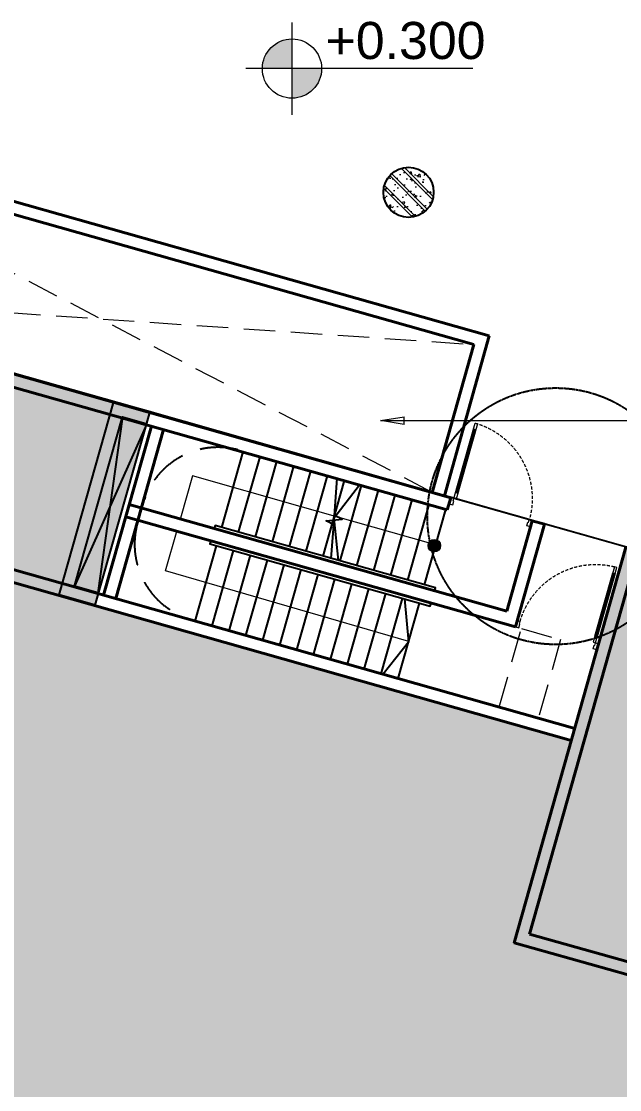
# Model space of a CAD drawing. Header units: millimetres. Extents: x -11451263 to 11578383104, y -507 to 1450429.
# Drawn here: x 11446361 to 11455893, y 1148244 to 1165267 of the extents above; entities that cross this region are included whole.
import ezdxf

# ---------------------------------------------------------------- set-up
doc = ezdxf.new("R2010")
doc.units = ezdxf.units.MM
doc.header["$MEASUREMENT"] = 0
for name, pattern in [('CENTER2', [1.125, 0.75, -0.125, 0.125, -0.125]), ('DASHED', [4.5, 3, -1.5]), ('HIDDEN', [0.375, 0.25, -0.125]), ('Xref_ST_MBDV Cot vach 30.7.2022$0$HIDDEN', [0.375, 0.25, -0.125])]:
    doc.linetypes.add(name, pattern=pattern)
doc.layers.get('0').update_dxf_attribs({"linetype": 'CONTINUOUS', "lineweight": 13})
doc.layers.get('Defpoints').update_dxf_attribs({"color": 5, "linetype": 'CONTINUOUS', "lineweight": 13})
for name, color, linetype in [('A-FLOR-STRS-ARROW', 8, 'CONTINUOUS'), ('A-ROOF-PARAPET', 135, 'CONTINUOUS'), ('A-WALL-PATT', 251, 'CONTINUOUS'), ('KT-Net cot vach', 6, 'CONTINUOUS'), ('NDT Thoat nuoc rua', 3, 'CENTER2'), ('SPE-MEP-Electric', 2, 'CONTINUOUS')]:
    doc.layers.add(name, color=color, linetype=linetype)
for name, color, linetype, lineweight in [('CUA', 37, 'CONTINUOUS', 13), ('DO DIEN TICH THONG THUY', 141, 'CONTINUOUS', 13), ('KT-Chu viet', 255, 'CONTINUOUS', 20), ('KT-Ghi chu', 26, 'CONTINUOUS', 15), ('KT-Net cat', 1, 'CONTINUOUS', 40), ('KT-Net manh', 251, 'CONTINUOUS', 13), ('KT-Net thay', 7, 'CONTINUOUS', 25), ('KT-Net to mau', 159, 'CONTINUOUS', 18), ('KT-Vat lieu', 250, 'CONTINUOUS', 9), ('SPE-MEP-HVAC', 140, 'CONTINUOUS', 0)]:
    doc.layers.add(name, color=color, linetype=linetype, lineweight=lineweight)
doc.styles.add('font unicode ccu', font='arial.ttf')
doc.dimstyles.new('SPE-DIM150', dxfattribs={"dimscale": 150, "dimtxt": 2.5, "dimasz": 2.5, "dimexe": 1.25, "dimexo": 0.625, "dimtad": 1, "dimdec": 0, "dimtxsty": 'Standard', "dimcen": 2.5, "dimadec": 0, "dimazin": 0, "dimtfac": 1, "dimtdec": 0, "dimtmove": 0, "dimatfit": 3, "dimldrblk": 'CLOSEDBLANK', "dimfxl": 0, "dimarcsym": 0})

# ---------------------------------------------------------------- blocks, each defined once
blk = doc.blocks.new('A$C329d352b')
at = {"layer": 'SPE-MEP-Electric'}
for points in [[(-44217, 140676), (-44794, 140840), (-43920, 143923), (-43343, 143759)], [(-44163, 140869), (-44547, 140978), (-43783, 143676), (-43397, 143567)], [(-44217, 140676), (-43343, 143759)], [(-43782, 143677), (-44176, 140872)], [(-43398, 143567), (-44547, 140978)]]:
    blk.add_lwpolyline(points, dxfattribs=at)
for points in [[(-32360, 140409), (-32020, 141606), (-30480, 141169), (-30820, 139972)], [(-32086, 140561), (-31867, 141332), (-30754, 141017), (-30972, 140246)]]:
    blk.add_lwpolyline(points, close=True, dxfattribs=at)
blk = doc.blocks.new('CAODOSAN')
at = {"layer": 'KT-Ghi chu'}
h = blk.add_hatch(color=256, dxfattribs=at)
edge = h.paths.add_edge_path()
edge.add_ellipse((285.7, 0), major_axis=(129.9, 129.9), ratio=1, start_angle=45, end_angle=135)
edge.add_line((102, 0), (285.7, 0))
edge.add_line((285.7, 0), (285.7, 183.7))
h = blk.add_hatch(color=256, dxfattribs=at)
edge = h.paths.add_edge_path()
edge.add_ellipse((285.7, 0), major_axis=(129.9, 129.9), ratio=1, start_angle=225, end_angle=315)
edge.add_line((469.3, 0), (285.7, 0))
edge.add_line((285.7, 0), (285.7, -183.7))
for p, q in [((285.7, 285.7), (285.7, -285.7)), ((1407, 0), (0, 0))]:
    blk.add_line(p, q, dxfattribs=at)
blk.add_circle((285.7, 0), 183.7, dxfattribs=at)
at = {"style": 'font unicode ccu'}
for tag, p in [('FL', (493.5, 59.4)), ('SL', (489.8, -291.6))]:
    blk.add_attdef(tag, p, '', height=230, dxfattribs=at)
blk = doc.blocks.new('gfdgdfg')
at = {"layer": 'KT-Vat lieu'}
h = blk.add_hatch(dxfattribs=at)
h.set_pattern_fill('1BETONG2-BOP', color=256, scale=50, pattern_type=2)
h.set_pattern_definition([(50, (43842.5, -81013.35), (358.6301, -31.37607), [37.5, -412.5]), (355, (43842.5, -81013.35), (-69.3757, 376.0961), [30, -330]), (100.4514, (43872.4, -81015.97), (289.2547, 344.7198), [31.8701, -350.57106]), (46.1842, (43842.5, -80913.35), (533.6205, -82.7595), [56.25, -618.75]), (96.6356, (43886.97, -80920.25), (467.3314, 487.059), [47.8051, -525.8565]), (351.1842, (43842.5, -80913.35), (467.331, 487.0593), [45, -495]), (21, (43892.5, -80938.35), (298.4535, -201.30945), [37.5, -412.5]), (226, (43892.5, -80938.35), (335.9411, -182.7699), [30, -330]), (71.4514, (43917.37, -80955.13), (420.1113, 161.26525), [31.8701, -350.57106]), (67.5, (43842.5, -81013.35), (-77.95809, 147.18723), [0, -326, 0, -335, 0, -331.25]), (4.5, (43842.5, -81013.35), (141.67546, 190.0516), [0, -191, 0, -318.5, 0, -126.25]), (327.5, (43731, -81013.35), (266.91122, -11.27744), [0, -125, 0, -390, 0, -517.5]), (317.5, (43681, -81013.35), (291.5931, 50.0525), [0, -162.5, 0, -259, 0, -367.5]), (315, (43842.5, -81013.35), (150.2602, 150.2602), []), (315, (43842.5, -80952.1), (150.2602, 150.2602), [])])
edge = h.paths.add_edge_path()
edge.add_arc((3269.1, 66621.4), 400, 0, 360)
at = {"layer": 'KT-Net cot vach'}
blk.add_circle((3269.1, 66621.4), 400, dxfattribs=at)
blk = doc.blocks.new('*U309')
blk.add_line((-40, -115), (245, -1126))
for points in [[(-27, 96), (-85, 80), (-69, 22), (-59, 25), (-48, -14), (0, 0)], [(-48, -14), (292, -1216), (253, -1227), (-87, -24)], [(-21, -110), (-59, -121), (226, -1131), (265, -1120)], [(-1326, -271), (-1269, -255), (-1252, -312), (-1262, -315), (-1251, -354), (-1299, -367)]]:
    blk.add_lwpolyline(points, close=True)
at = {"linetype": 'Xref_ST_MBDV Cot vach 30.7.2022$0$HIDDEN', "ltscale": 200}
blk.add_arc((-48, -14), 1250, 195.7803, 285.7803, dxfattribs=at)
blk = doc.blocks.new('*U315')
blk.add_line((95, -77), (380, -1088))
for points in [[(1272, 463), (1214, 447), (1231, 389), (1240, 392), (1251, 354), (1299, 367)], [(-27, 96), (31, 113), (47, 55), (37, 52), (48, 14), (0, 0)], [(48, 14), (388, -1189), (427, -1178), (87, 24)], [(75, -83), (114, -72), (399, -1082), (361, -1093)]]:
    blk.add_lwpolyline(points, close=True)
at = {"linetype": 'Xref_ST_MBDV Cot vach 30.7.2022$0$HIDDEN', "ltscale": 200}
blk.add_arc((48, 14), 1250, 285.7803, 15.7803, dxfattribs=at)
blk = doc.blocks.new('_ClosedBlank')
at = {"linetype": 'ByBlock', "lineweight": -2}
for p, q in [((-1, 0.167), (0, 0)), ((-1, 0.167), (-1, -0.167)), ((0, 0), (-1, -0.167))]:
    blk.add_line(p, q, dxfattribs=at)
blk = doc.blocks.new('jghhjkghjkgj')
at = {"layer": 'DO DIEN TICH THONG THUY', "elevation": 0}
blk.add_lwpolyline([(11459062, 1131341), (11461019, 1138270), (11459768, 1138623), (11460176, 1140067), (11461427, 1139713), (11463197, 1145976), (11462722, 1148180), (11462007, 1148383), (11461653, 1147132), (11460210, 1147539), (11460563, 1148790), (11454212, 1150592), (11455121, 1153809), (11442035, 1157507), (11441183, 1154490, -0.974186), (11440767, 1153018), (11438817, 1146118, -0.974187), (11438401, 1144646), (11436451, 1137746, -0.974187), (11436035, 1136274), (11434085, 1129373, -0.664839)], format="xyb", dxfattribs=at)
blk = doc.blocks.new('hgjghj')
at = {"layer": 'A-WALL-PATT', "true_color": 0xabb2b5}
h = blk.add_hatch(color=253, dxfattribs=at)
h.dxf.hatch_style = 1
h.paths.add_polyline_path([(11436646, 1159707), (11438088, 1159308), (11436673, 1154210), (11440726, 1153086), (11441972, 1157548), (11447538, 1155970), (11448413, 1159048), (11461376, 1155372), (11462672, 1149364), (11462892, 1148340), (11463403, 1145969), (11465230, 1145453), (11463197, 1145976), (11462722, 1148180), (11454210, 1150586), (11456000, 1156896), (11448413, 1159048), (11437830, 1162039), (11437151, 1161525)])
h = blk.add_hatch(color=253, dxfattribs=at)
h.dxf.hatch_style = 1
h.paths.add_polyline_path([(11436646, 1159707), (11438088, 1159308), (11436673, 1154210), (11440726, 1153086), (11441972, 1157548), (11447538, 1155970), (11448413, 1159048), (11461376, 1155372), (11462672, 1149364), (11462892, 1148340), (11463403, 1145969), (11465230, 1145453), (11463197, 1145976), (11462722, 1148180), (11454210, 1150586), (11456000, 1156896), (11448413, 1159048), (11437830, 1162039), (11437151, 1161525)])
at = {"layer": 'A-WALL-PATT', "true_color": 0xf1f36d}
h = blk.add_hatch(color=51, dxfattribs=at)
h.dxf.hatch_style = 1
edge = h.paths.add_edge_path()
edge.add_line((11400417, 1114522), (11393729, 1120046))
edge.add_arc((11392149, 1120557), 1661, 342.0512, 379.3502)
edge.add_arc((11397533, 1122829), 4187, 140.7169, 204.269, ccw=False)
edge.add_line((11394292, 1125480), (11406005, 1139670))
edge.add_arc((11408121, 1137815), 2814, 115.4435, 138.7669, ccw=False)
edge.add_arc((11408116, 1137836), 2793, 71.9427, 115.5353, ccw=False)
edge.add_line((11408981, 1140491), (11423513, 1135368))
edge.add_arc((11425517, 1142388), 7300, 254.0664, 262.0884)
edge.add_arc((11425521, 1142382), 7295, 262.0509, 344.2587)
edge.add_line((11432542, 1140403), (11435749, 1151752))
edge.add_line((11435749, 1151752), (11436167, 1151637))
edge.add_line((11436167, 1151637), (11436866, 1154157))
edge.add_line((11436866, 1154157), (11440536, 1153137))
edge.add_line((11440536, 1153137), (11441972, 1157548))
edge.add_line((11441972, 1157548), (11455125, 1153819))
edge.add_line((11455125, 1153819), (11454210, 1150586))
edge.add_line((11454210, 1150586), (11462722, 1148180))
edge.add_line((11462722, 1148180), (11463197, 1145976))
edge.add_line((11463197, 1145976), (11461019, 1138270))
edge.add_line((11461019, 1138270), (11461212, 1138215))
edge.add_line((11461212, 1138215), (11456484, 1121485))
edge.add_line((11456484, 1121485), (11433498, 1127980))
edge.add_line((11433498, 1127980), (11434360, 1131062))
edge.add_line((11434360, 1131062), (11430758, 1132085))
edge.add_arc((11430348, 1130643), 1500, 74.1404, 112.3576)
edge.add_arc((11425517, 1142388), 11200, 260.4187, 292.3576, ccw=False)
edge.add_line((11423653, 1131344), (11417121, 1133200))
edge.add_arc((11416828, 1131138), 2082, 81.9202, 134.1726)
edge.add_line((11415377, 1132632), (11413602, 1130480))
edge.add_line((11413602, 1130480), (11412261, 1128864))
edge.add_line((11412261, 1128864), (11408249, 1124006))
edge.add_line((11408249, 1124006), (11414418, 1118912))
edge.add_line((11414418, 1118912), (11412507, 1116599))
edge.add_line((11412507, 1116599), (11406339, 1121693))
edge.add_line((11406339, 1121693), (11402391, 1116913))
edge.add_line((11402391, 1116913), (11410025, 1110608))
edge.add_line((11410025, 1110608), (11408053, 1108222))
edge.add_line((11408053, 1108222), (11400417, 1114522))
blk.add_lwpolyline([(11436646, 1159707), (11438088, 1159308), (11436673, 1154210), (11440726, 1153086), (11441972, 1157548), (11447538, 1155970), (11448413, 1159048), (11461376, 1155372), (11462672, 1149364), (11462892, 1148340), (11463403, 1145969), (11465230, 1145453), (11463197, 1145976), (11463197, 1145976), (11462722, 1148180), (11454210, 1150586), (11456000, 1156896), (11448413, 1159048), (11437830, 1162039), (11437151, 1161525), (11436646, 1159707, 2.147126)], format="xyb")
at = {"elevation": 0}
blk.add_lwpolyline([(11408981, 1140491), (11423513, 1135368, 0.035017), (11424513, 1135157, 0.374918), (11432542, 1140403), (11435749, 1151752), (11436167, 1151637), (11436866, 1154157), (11440536, 1153137), (11441972, 1157548), (11455125, 1153819), (11454210, 1150586), (11462722, 1148180), (11463197, 1145976), (11461019, 1138270), (11461212, 1138215), (11456484, 1121485), (11433498, 1127980), (11434360, 1131062), (11430758, 1132085, 0.168317), (11429778, 1132030, -0.140269), (11423653, 1131344), (11417121, 1133200, 0.232028)], format="xyb", dxfattribs=at)
blk = doc.blocks.new('A$C59794006')
at = {"layer": 'NDT Thoat nuoc rua'}
blk.add_circle((-31959, 132072, 0), 2044, dxfattribs=at)
blk = doc.blocks.new('A$C26E72C3C')
at = {"layer": 'SPE-MEP-Electric'}
blk.add_leader([(-2479, -25559, 0), (38222, -25559, 0)], dimstyle='SPE-DIM150', override={"dimgap": 0.625, "dimtad": 0, "dimfxl": 2}, dxfattribs=at)

msp = doc.modelspace()

# ---------------------------------------------------------------- hatches: boundary and pattern name
at = {"layer": 'A-FLOR-STRS-ARROW'}
msp.add_hatch(color=256, dxfattribs=at).paths.add_polyline_path([(11453041, 1156916.2), (11453024.1, 1156856.8), (11452975.4, 1156818.6), (11452913.7, 1156816.4), (11452862.4, 1156850.8), (11452841.1, 1156908.9), (11452858.1, 1156968.3), (11452906.7, 1157006.4), (11452968.4, 1157008.7), (11453019.7, 1156974.2)], flags=0)

# ---------------------------------------------------------------- linework, layer by layer
at = {"layer": 'A-FLOR-STRS-ARROW', "linetype": 'DASHED', "ltscale": 200}
for centre, start, end in [((11449493.8, 1157235.7), 75.59735, 160.66499), ((11449408.4, 1156934.2), 167.67455, 252.7422)]:
    msp.add_arc(centre, 1243.6, start, end, dxfattribs=at)
at = {"layer": 'A-ROOF-PARAPET', "elevation": 0}
for points in [[(11452945.5, 1156190.6), (11452959.1, 1156238.4), (11449447.5, 1157234.1), (11449433.9, 1157186.3)], [(11449378.7, 1156991.3), (11449364.9, 1156942.9), (11452876.5, 1155947.2), (11452890.2, 1155995.3)]]:
    msp.add_lwpolyline(points, dxfattribs=at)
at = {"layer": 'Defpoints'}
msp.add_lwpolyline([(11408984.6, 1140702.2), (11423574.2, 1135559, 0.4147556), (11432349.9, 1140457.2), (11435553.5, 1151794.3), (11433077.1, 1152494.1), (11434874.5, 1158855), (11436385.4, 1158430.3), (11436686.4, 1159745.9), (11437366.2, 1162151.7), (11441484.2, 1161006), (11442199.1, 1163539.8), (11453816.8, 1160257), (11453101.1, 1157705.4), (11457917.5, 1156344.5), (11458882.8, 1159760.7), (11460494.3, 1159305.3), (11460683.7, 1158584.3), (11463402.9, 1145969.4), (11465221.6, 1145455.4), (11466466.4, 1140043.2, -0.1334181), (11466322.8, 1137820.8), (11455910.5, 1101099.3)], format="xyb", dxfattribs=at)
at = {"layer": 'KT-Net cat'}
for p, q in [((11442199.1, 1163539.8), (11453816.8, 1160257)), ((11442337.5, 1163292.8), (11453570.3, 1160118.8)), ((11437366.2, 1162151.7), (11453202.1, 1157676.9)), ((11437504.2, 1161904.8), (11453147.8, 1157484.4)), ((11453570.3, 1160118.8), (11452908.6, 1157759.8)), ((11453816.8, 1160257), (11453101.1, 1157705.4)), ((11448432.4, 1158816.8), (11447671, 1156122.3)), ((11448624.9, 1158762.5), (11447863.5, 1156068)), ((11441897.1, 1157753.9), (11455177.1, 1154001.3)), ((11448078.9, 1157565.8), (11454093.4, 1155866.3)), ((11453202.1, 1157676.9), (11453147.8, 1157484.4)), ((11442035.2, 1157507), (11455122.7, 1153808.9)), ((11448024.5, 1157373.4), (11454231.5, 1155619.5)), ((11454501.3, 1157309.8), (11454093.4, 1155866.3)), ((11454693.7, 1157255.4), (11454231.5, 1155619.5)), ((11454501.3, 1157309.8), (11454693.7, 1157255.4)), ((11455992.9, 1156888.3), (11454211.8, 1150585.1)), ((11456130.9, 1156641.4), (11454458.6, 1150723.2)), ((11462721.8, 1148180.4), (11454211.8, 1150585.1)), ((11454458.6, 1150723.2), (11462674, 1148401.7))]:
    msp.add_line(p, q, dxfattribs=at)
at = {"layer": 'KT-Net manh'}
for points in [[(11452849.2, 1156955.2), (11450800.6, 1157538.6), (11449088.8, 1158026.3), (11448897, 1157353)], [(11452532.2, 1155387.2), (11448657, 1156511.2), (11448842.2, 1157159.5)]]:
    msp.add_lwpolyline(points, dxfattribs=at)
msp.add_circle((11452941.1, 1156912.5), 100, dxfattribs=at)
at = {"layer": 'KT-Net thay'}
for p, q in [((11449553.1, 1157204.2), (11449894.1, 1158406.7)), ((11449822.5, 1157127.8), (11450163.5, 1158330.3)), ((11450091.9, 1157051.4), (11450432.9, 1158253.9)), ((11450361.3, 1156975), (11450702.3, 1158177.5)), ((11450630.7, 1156898.6), (11450971.6, 1158101.2)), ((11450900, 1156822.3), (11451241, 1158024.8)), ((11451169.4, 1156745.9), (11451510.4, 1157948.4)), ((11451438.8, 1156669.5), (11451779.8, 1157872)), ((11451708.2, 1156593.1), (11452049.2, 1157795.6)), ((11451977.6, 1156516.7), (11452318.5, 1157719.3)), ((11452247, 1156440.4), (11452587.9, 1157642.9)), ((11452516.3, 1156364), (11452857.3, 1157566.5)), ((11452785.7, 1156287.6), (11453126.7, 1157490.1)), ((11449131.1, 1155709.4), (11449472.1, 1156911.9)), ((11449400.7, 1155633.6), (11449741.6, 1156836.1)), ((11449670, 1155556.9), (11450010.9, 1156759.4)), ((11449939.4, 1155480.5), (11450280.3, 1156683)), ((11450208.7, 1155404.1), (11450549.7, 1156606.6)), ((11450478.1, 1155327.8), (11450819.1, 1156530.3)), ((11450747.5, 1155251.4), (11451088.5, 1156453.9)), ((11451016.9, 1155175), (11451357.8, 1156377.5)), ((11451286.3, 1155098.6), (11451627.2, 1156301.1)), ((11451555.6, 1155022.2), (11451896.6, 1156224.7)), ((11451825, 1154945.8), (11452166, 1156148.4)), ((11452094.4, 1154869.5), (11452435.4, 1156072)), ((11452363.8, 1154793.1), (11452704.7, 1155995.6))]:
    msp.add_line(p, q, dxfattribs=at)
at = {"layer": 'KT-Net thay', "elevation": 0}
for points in [[(11451299.6, 1156708.3), (11451337.8, 1157246.6), (11451215.8, 1157305.9), (11451473.2, 1157333.7), (11451348, 1157390.6), (11451390.1, 1157983.2)], [(11451749.5, 1157878.7), (11451339.9, 1157347.1), (11451408.6, 1156676.1)], [(11452464.7, 1156065.4), (11452527.9, 1155371.9), (11452123.7, 1154862.8)]]:
    msp.add_lwpolyline(points, dxfattribs=at)
at = {"layer": 'SPE-MEP-HVAC', "linetype": 'HIDDEN', "ltscale": 3000}
msp.add_lwpolyline([(11452907.5, 1157760.1), (11441675.8, 1160933.9), (11442337.5, 1163292.8), (11453570.9, 1160118.6)], close=True, dxfattribs=at)
at = {"layer": 'SPE-MEP-HVAC', "linetype": 'HIDDEN', "ltscale": 2000, "flags": 128}
for points in [[(11452907.5, 1157760.1), (11442337.5, 1163292.8)], [(11441675.8, 1160933.9), (11453570.9, 1160118.6)]]:
    msp.add_lwpolyline(points, dxfattribs=at)
at = {"layer": 'SPE-MEP-HVAC', "linetype": 'HIDDEN', "ltscale": 2000, "elevation": 0}
msp.add_lwpolyline([(11454327.8, 1155592.3), (11454953.1, 1155415.6), (11454599.6, 1154164.6), (11453974.3, 1154341.2)], close=True, dxfattribs=at)

# ---------------------------------------------------------------- block references
at = {"layer": 'CUA', "xscale": -1, "rotation": 180}
for name, p in [('*U315', (11453202.1, 1157676.9)), ('*U309', (11455557.8, 1155348.6))]:
    msp.add_blockref(name, p, dxfattribs=at)
at = {"layer": 'Defpoints'}
msp.add_blockref('A$C26E72C3C', (11454561.8, 1184463.4), dxfattribs=at)
at = {"layer": 'KT-Chu viet'}
ref = msp.add_blockref('CAODOSAN', (11449938, 1164514), dxfattribs=dict(at, xscale=2.571428571428571, yscale=2.571428571428571, zscale=2.571428571428571))
ref.add_attrib('FL', '+0.300', (11451207, 1164666.7), dxfattribs={"layer": '0', "height": 591.43, "style": 'font unicode ccu'})
at = {"layer": 'KT-Net cat'}
msp.add_blockref('A$C329d352b', (11491756.2, 1015288.9), dxfattribs=at)
at = {"layer": 'KT-Net thay'}
msp.add_blockref('gfdgdfg', (11449260.9, 1095921.6), dxfattribs=at)
at = {"layer": 'KT-Net to mau'}
for name, p in [('hgjghj', (0, 0)), ('jghhjkghjkgj', (0, 0, 0))]:
    msp.add_blockref(name, p, dxfattribs=at)
at = {"layer": 'NDT Thoat nuoc rua'}
msp.add_blockref('A$C59794006', (11486833.1, 1025309.3, 0), dxfattribs=at)

doc.saveas('drawing.dxf')
